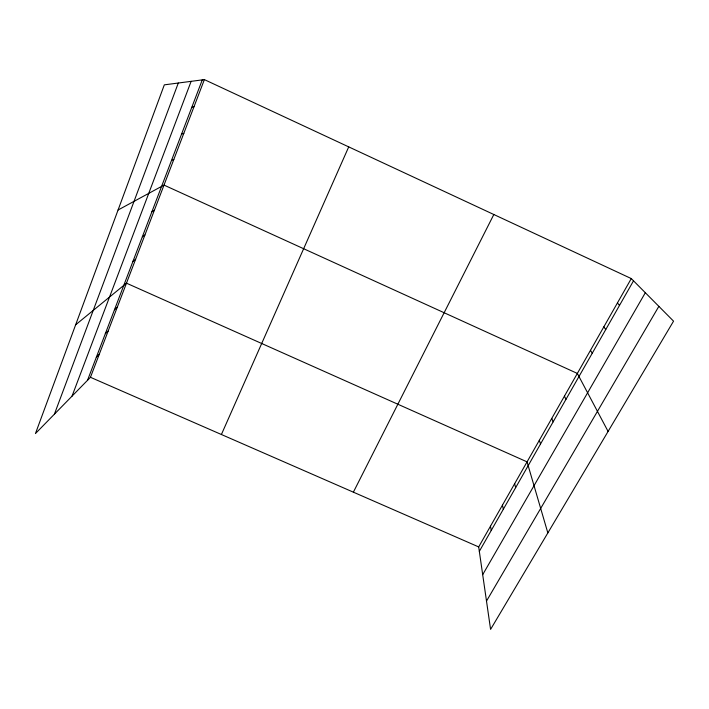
<?xml version="1.0" encoding="UTF-8"?>
<svg xmlns="http://www.w3.org/2000/svg" width="709" height="709" viewBox="0 0 709 709"><rect width="100%" height="100%" fill="white"/><g stroke="black" fill="none" stroke-linecap="round" stroke-linejoin="round"><path stroke-width="1.06" d="M54.407 414.171L178.305 83.015M72.026 396.154L191.129 81.34M87.517 380.308L202.278 79.887M204.378 79.612L164.32 84.85L35.45 433.562L90.46 377.294L204.378 79.612L631.285 278.575L673.55 321.159L490.584 629.388L478.69 546.923L631.285 278.575M221.403 434.511L348.722 146.878M353.374 492.17L493.827 214.508M479.328 551.354L633.518 280.826M482.696 574.662L645.323 292.728M486.498 601.072L658.856 306.359M96.335 357.212L99.225 354.385M105.322 333.7L108.149 331.068M114.459 309.762L117.233 307.334M75.641 324.811L126.477 283.175L527.053 461.86L547.844 532.929M132.973 261.311L135.614 259.308M142.341 236.788L144.911 235.007M151.877 211.831L154.376 210.272M118.066 210.006L164.009 185.093L577.339 373.43L608.092 431.435M171.472 160.518L173.829 159.445M181.548 134.143L183.826 133.327M191.811 107.272L194 106.713M90.46 377.294L478.69 546.923M617.433 302.929L619.506 305.402M603.829 326.849L605.752 329.534M590.473 350.343L592.245 353.233M564.444 396.118L565.942 399.389M551.77 418.407L553.135 421.864M539.31 440.324L540.542 443.958M514.654 483.68L515.638 487.65M502.459 505.118L503.328 509.257M490.477 526.202L491.231 530.483"/></g></svg>
